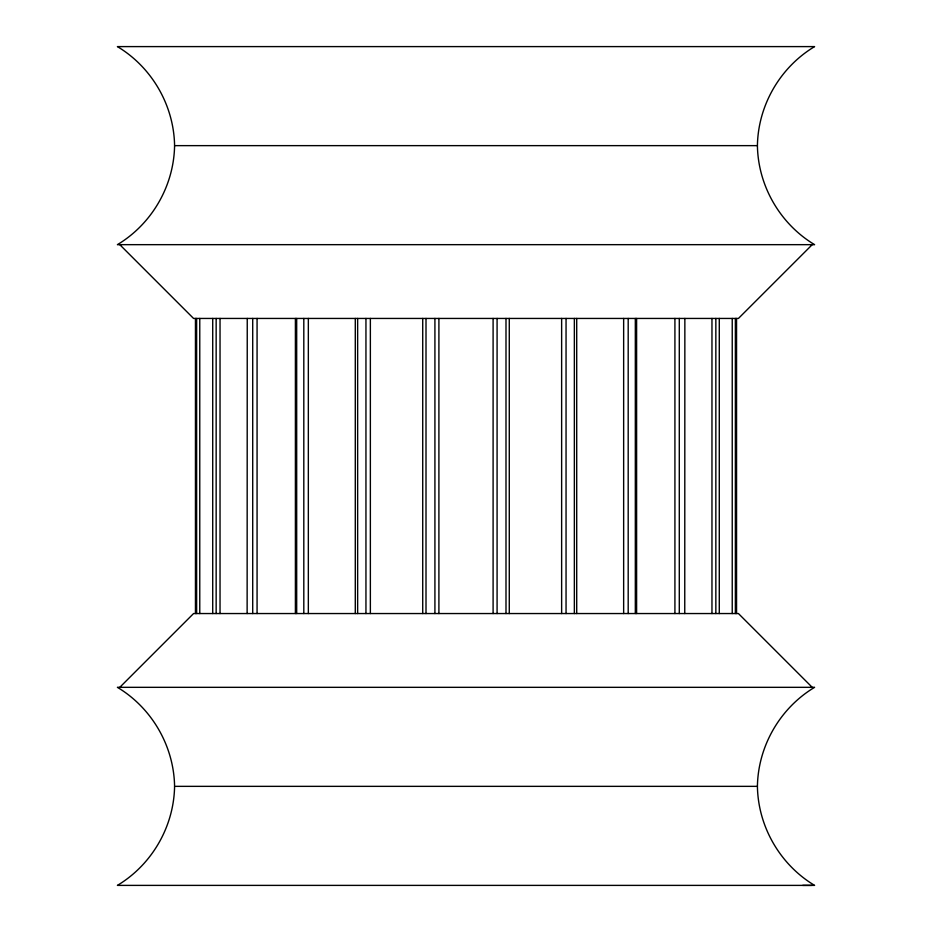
<?xml version="1.0" encoding="UTF-8"?>
<svg xmlns="http://www.w3.org/2000/svg" width="932" height="932" viewBox="0 0 932 932"><rect width="100%" height="100%" fill="white"/><g stroke="black" fill="none" stroke-linecap="round" stroke-linejoin="round"><path stroke-width="1.4" d="M174.587 145.637C173.911 185.899 151.939 223.948 117.409 244.662L814.591 244.662C780.061 223.948 758.089 185.899 757.413 145.637C758.089 105.374 780.061 67.314 814.591 46.6L117.409 46.6C151.939 67.314 173.911 105.374 174.587 145.637L757.413 145.637M174.587 786.352C173.911 826.614 151.939 864.675 117.409 885.388L814.591 885.388C780.061 864.675 758.089 826.614 757.413 786.352C758.089 746.089 780.061 708.04 814.591 687.327L117.409 687.327C151.939 708.04 173.911 746.089 174.587 786.352L757.413 786.352M119.785 687.327L193.565 613.547L738.435 613.547L812.215 687.327M812.215 244.662L738.435 318.441L193.565 318.441L119.785 244.662M811.609 885.388L802.72 885.388M736.548 318.441L736.548 613.547M735.371 318.441L735.371 613.547M732.237 318.441L732.237 613.547M719.283 318.441L719.283 613.547M715.846 318.441L715.846 613.547M711.966 318.441L711.966 613.547M684.857 318.441L684.752 613.547M679.288 318.441L679.288 613.547M674.919 318.441L674.919 613.547M636.603 318.441L636.603 613.547M635.321 318.441L635.321 613.547M628.191 318.441L628.191 613.547M623.648 318.441L623.648 613.547M576.71 318.441L576.71 613.547M574.357 318.441L574.357 613.547M566.05 318.441L566.05 613.547M561.635 318.441L561.635 613.547M509.28 318.441L509.28 613.547M505.994 318.441L505.994 613.547M497.082 318.441L497.082 613.547M493.098 318.441L493.098 613.547M438.902 318.441L438.902 613.547M434.918 318.441L434.918 613.547M426.006 318.441L426.006 613.547M422.72 318.441L422.72 613.547M370.365 318.441L370.365 613.547M365.95 318.441L365.95 613.547M357.643 318.441L357.643 613.547M355.29 318.441L355.29 613.547M308.341 318.441L308.341 613.547M303.809 318.441L303.809 613.547M296.679 318.441L296.679 613.547M295.397 318.441L295.397 613.547M257.069 318.441L257.069 613.547M252.712 318.441L252.712 613.547M247.248 318.441L247.131 613.547M220.034 318.441L220.034 613.547M216.154 318.441L216.154 613.547M212.717 318.441L212.717 613.547M199.763 318.441L199.763 613.547M196.629 318.441L196.629 613.547M195.452 318.441L195.452 613.547"/></g></svg>
